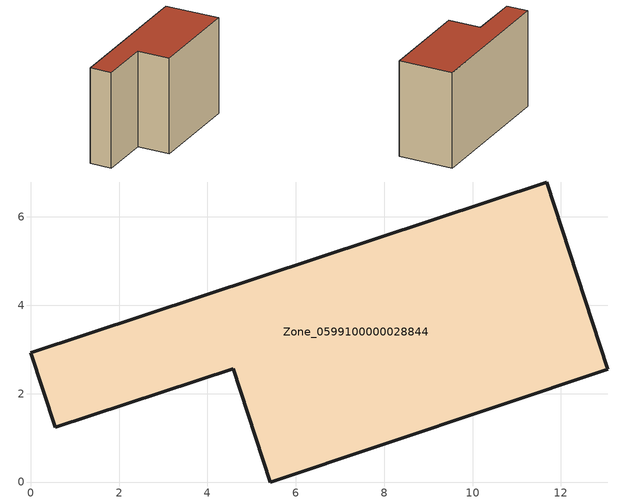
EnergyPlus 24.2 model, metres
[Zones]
Zone_0599100000028844
 floor ground (C_G): 4.58,2.56 0.55,1.24 0,2.93 11.68,6.79 13.06,2.55 5.42,0 z0
 wall outside (C_F): 11.68,6.79 0,2.93 0.55,1.24 4.58,2.56 5.42,0 13.06,2.55 11.68,6.79 z0:7.88
 roof outside (C_R): 5.42,0 13.06,2.55 11.68,6.79 0,2.93 0.55,1.24 4.58,2.56 z7.88
[BUILDING]
Pand.0599100000028844: North Axis=0; Terrain=City; Loads Convergence Tolerance Value=0.04; Temperature Convergence Tolerance Value=0.4; Solar Distribution=FullExterior; Maximum Number of Warmup Days=25; Minimum Number of Warmup Days=1
[Site:Location]
Rotterdam.The.Hague.AP_ZH_NLD Design_Conditions: Latitude=51.96; Longitude=4.45; Time Zone=1; Elevation=-4.5
[SITE:GROUNDTEMPERATURE:BUILDINGSURFACE]
18, 18, 18, 18, 18, 18, 18, 18, 18, 18, 18, 18
[MATERIAL] Thermal Absorptance=0.9; Solar Absorptance=0.7; Visible Absorptance=0.7
Name | Roughness | Thickness | Conductivity | Density | Specific Heat
G.TI.1946 | MediumSmooth | 0.15 | 1 | 540 | 1210
F.TI.1946 | Rough | 0.3 | 0.857143 | 1920 | 840
R.TI.1946 | MediumRough | 0.2 | 0.1 | 1500 | 1000
[CONSTRUCTION]
C_G: G.TI.1946
C_F: F.TI.1946
C_R: R.TI.1946
[ZONE]
Zone_0599100000028844: Type=1; Multiplier=1; Ceiling Height=Autocalculate; Volume=Autocalculate; Floor Area=autocalculate; Part of Total Floor Area=Yes
[ZONEINFILTRATION:DESIGNFLOWRATE]
Infil_Zone_0599100000028844: Zone or ZoneList or Space or SpaceList=Zone_0599100000028844; Schedule=AlwaysOn; Design Flow Rate Calculation Method=Flow/Area; Flow Rate per Floor Area=0.003; Constant Term Coefficient=1; Temperature Term Coefficient=0; Velocity Term Coefficient=0; Velocity Squared Term Coefficient=0
[HVACTEMPLATE:ZONE:IDEALLOADSAIRSYSTEM]
Zone_0599100000028844: Maximum Heating Supply Air Temperature=50; Minimum Cooling Supply Air Temperature=13; Maximum Heating Supply Air Humidity Ratio=0.0156; Minimum Cooling Supply Air Humidity Ratio=0.0077; Heating Limit=NoLimit; Cooling Limit=NoLimit; Dehumidification Control Type=ConstantSensibleHeatRatio; Cooling Sensible Heat Ratio=0.7; Dehumidification Setpoint=60; Humidification Control Type=None; Humidification Setpoint=30; Outdoor Air Method=None; Outdoor Air Flow Rate per Person=0.00944; Outdoor Air Flow Rate per Zone Floor Area=0; Outdoor Air Flow Rate per Zone=0; Demand Controlled Ventilation Type=None; Outdoor Air Economizer Type=NoEconomizer; Heat Recovery Type=None; Sensible Heat Recovery Effectiveness=0.7; Latent Heat Recovery Effectiveness=0.65
[ZONECONTROL:THERMOSTAT]
ThermostatControl_Zone_0599100000028844: Zone or ZoneList=Zone_0599100000028844; Control Type Schedule=DualSetpointControlType; Control 1=Thermostat_Zone_0599100000028844; Temperature Difference Between Cutout And Setpoint=0
[THERMOSTATSETPOINT:DUALSETPOINT]
Thermostat_Zone_0599100000028844: Heating Setpoint Temperature Schedule=HeatingSetpoint_Zone_0599100000028844; Cooling Setpoint Temperature Schedule=CoolingSetpoint_Zone_0599100000028844
[SCHEDULE:COMPACT]
HeatingSetpoint_Zone_0599100000028844: Through: 12/31, For: AllDays, Until: 24:00, 21
CoolingSetpoint_Zone_0599100000028844: Through: 12/31, For: AllDays, Until: 24:00, 24
DualSetpointControlType: Through: 12/31, For: AllDays, Until: 24:00, 4
AlwaysOn: Through: 12/31, For: AllDays, Until: 24:00, 1
